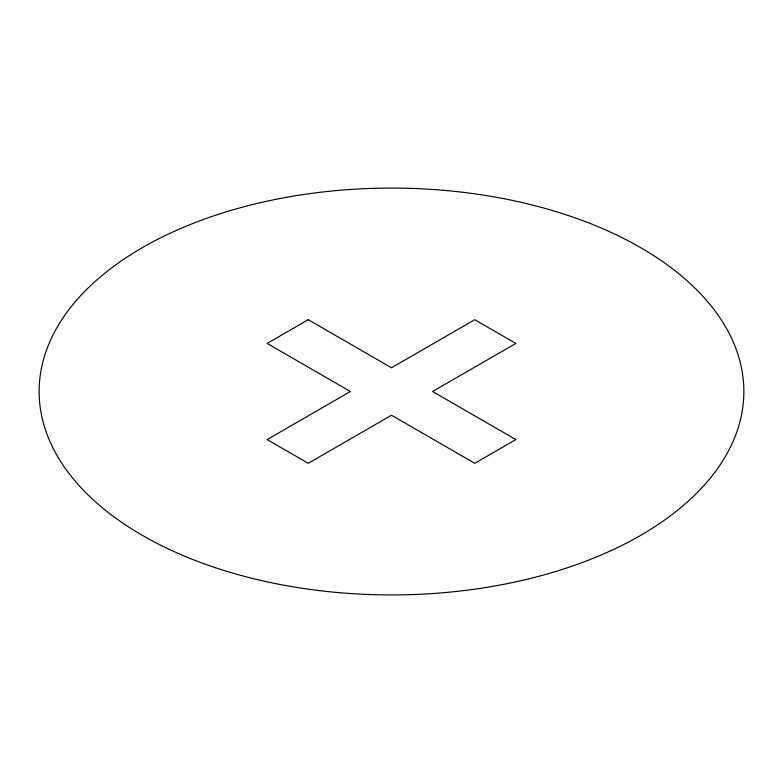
<?xml version="1.0" encoding="UTF-8"?>
<svg xmlns="http://www.w3.org/2000/svg" width="783" height="783" viewBox="0 0 783 783"><rect width="100%" height="100%" fill="white"/><g stroke="black" fill="none" stroke-linecap="round" stroke-linejoin="round"><path stroke-width="1.17" d="M308.238 319.699L267.14 343.424L350.412 391.5L267.14 439.576L308.238 463.301L391.5 415.225L474.762 463.301L515.86 439.576L432.588 391.5L515.86 343.424L474.762 319.699L391.5 367.775L308.238 319.699M215.325 567.675A352.35 203.423 0 0 0 743.85 391.5A352.35 203.423 0 0 0 215.325 215.325A352.35 203.423 0 0 0 215.325 567.675"/></g></svg>
